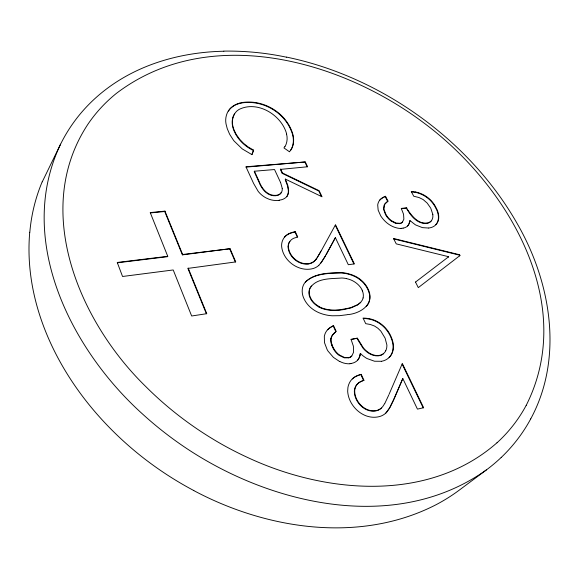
<?xml version="1.0" encoding="UTF-8"?>
<svg xmlns="http://www.w3.org/2000/svg" width="579" height="579" viewBox="0 0 579 579"><rect width="100%" height="100%" fill="white"/><g stroke="black" fill="none" stroke-linecap="round" stroke-linejoin="round"><path stroke-width="0.87" d="M29.732 232.259C23.826 299.357 53.861 365.052 97.453 414.629A340.951 324.081 3.6 0 0 193.806 490.551M428.634 228.039L422.417 227.627L415.802 225.014A20.33 19.324 3.6 0 1 415.172 224.652L409.961 220.577L409.794 221.598M360.124 354.087L359.906 355.216A12.195 11.594 3.6 0 1 357.366 360.478A10.885 10.35 3.6 0 1 352.278 363.214L351.431 363.438M360.442 353.762L360.232 354.891M331.275 338.122L331.398 337.608A8.642 8.215 3.6 0 1 331.557 337.094L332.049 335.929A8.07 7.665 3.6 0 1 332.484 335.169L336.167 331.34L333.547 325.651L332.201 326.303A15.097 14.345 3.6 0 0 331.521 326.679L329.494 328.032A13.816 13.136 3.6 0 0 328.64 328.742L327.873 329.473L328.329 329.075A13.816 13.136 3.6 0 1 329.183 328.365L331.21 327.012A15.097 14.352 3.6 0 1 331.89 326.636L333.547 325.651M330.964 338.454L331.087 337.941A8.642 8.215 3.6 0 1 331.239 337.427L331.738 336.261A8.07 7.672 3.6 0 1 332.172 335.502L333.54 333.728M363.076 297.939L362.743 299.082A8.765 8.33 3.6 0 1 362.259 300.168L360.746 302.267M309.642 289.471L309.808 288.907A9.018 8.569 3.6 0 1 310.185 287.944C316.597 277.725 331.449 278.868 341.856 278A26.453 25.143 3.6 0 1 346.452 278.593M355.405 387.322L354.862 389.349A12.687 12.058 3.6 0 0 354.688 391.049C354.732 402.079 365.762 413.232 377.045 410.395M251.858 154.607L253.624 150.135L248.203 147.008L243.687 143.476L239.641 139.271L236.341 134.56A29.732 28.255 3.6 0 1 235.935 133.85L234.22 130.304A25.143 23.898 3.6 0 1 233.489 128.314C231.079 121.822 232.57 113.325 238.83 109.583A12.34 11.725 3.6 0 1 239.047 109.453C256.577 100.645 279.092 113.607 285.65 130.89A24.571 23.355 3.6 0 1 286.583 133.872L286.656 134.19M253.624 150.135L251.966 154.658L242.261 148.919L234.184 141.11A36.224 34.429 3.6 0 1 233.395 140.096L229.935 134.741A36.405 34.602 3.6 0 1 229.349 133.611L227.229 128.603L226.034 123.949A20.388 19.382 3.6 0 1 228.227 111.045M389.008 394.444L402.34 363.518L423.633 407.732L417.445 409.114L402.81 378.536L393.706 399.409M388.712 395.153L384.992 403.071M42.253 181.842L60.585 144.171A164.639 156.489 3.6 0 1 78.027 116.654A163.524 155.433 3.6 0 1 108.562 87.436C141.725 63.133 183.094 52.074 223.841 51.227M402.81 378.536L394.053 399.097M393.8 399.676L390.166 407.167L386.996 411.857A15.416 14.656 3.6 0 1 385.686 413.211L385.245 413.594A15.59 14.815 3.6 0 1 379.643 416.533C364.423 420.665 349.072 407.001 347.733 392.041A19.15 18.202 3.6 0 1 347.682 391.129L347.914 387.612A17.71 16.834 3.6 0 1 348.753 384.47L349.39 382.994A15.64 14.866 3.6 0 1 352.22 378.984M393.336 400.277L389.312 408.376L385.679 413.203M60.585 144.171C15.155 239.279 70.913 349.767 143.006 414.441A367.513 349.325 3.6 0 0 187.147 448.805C272.796 505.532 396.789 533.606 486.403 469.909A165.283 157.104 3.6 0 0 501.204 457.453M384.449 204.821L383.87 208.99L385.802 214.237M385.715 350.765L385.954 350.266A12.26 11.66 3.6 0 0 386.743 347.523L386.888 345.764A13.635 12.962 3.6 0 0 386.866 344.939L385.107 338.15L380.852 331.152L377.906 328.257L374.577 326.064L370.459 324.515L365.711 323.654L363.069 318.081L364.242 318.124A32.04 30.448 3.6 0 1 367.672 318.457C378.608 319.811 387.901 327.967 391.672 338.165A26.916 25.585 3.6 0 1 392.49 340.553C394.444 346.553 393.554 353.993 388.4 358.14A14.062 13.368 3.6 0 1 382.943 360.963L381.691 361.253M526.217 405.343C578.066 302.47 506.9 184.274 423.51 122.683C338.853 59.101 207.89 23.811 116.357 93.407A147.594 140.284 3.6 0 0 87.899 124.261C31.469 209.916 79.243 321.721 145.734 386.519A354.348 336.812 3.6 0 0 209.229 436.805L215.547 440.655A339.359 322.568 3.6 0 0 248.123 457.714C325.514 493.771 428.771 502.76 496.956 442.797M530.733 418.856C563.816 357.721 550.904 282.212 517.467 224.087C501.081 195.109 479.94 168.945 455.716 146.161A364.053 346.039 3.6 0 0 392.287 98.553A355.89 338.274 3.6 0 0 373.289 88.03C345.909 73.946 316.699 63.306 286.525 57.097M321.106 250.888L321.359 250.417M321.403 250.541L335.509 224.739L354.362 263.886L348.319 264.719L335.371 237.672L325.861 255.042M320.73 251.597L316.981 257.995M321.027 251.243L317.285 257.554M335.371 237.672L326.093 254.811M384.796 403.418L382.806 406.494A12.412 11.797 3.6 0 1 381.51 407.891M325.333 256.005L321.721 261.86L318.834 265.291M325.63 255.657L320.578 263.416M281.43 192.293L280.757 193.183M284.803 146.603L283.942 147.92L289.449 151.778M164.711 211.501L164.957 211.125L182.638 254.499L182.385 254.869L164.711 211.501L150.366 212.934M234.452 114.005C231.658 118.326 231.636 123.928 233.236 128.69A25.136 23.891 3.6 0 0 233.967 130.688L235.689 134.227A29.717 28.241 3.6 0 0 236.087 134.936C240.09 141.739 246.307 147.08 253.37 150.511M164.957 211.125L150.229 212.587L167.751 256.309L167.497 256.685L117.378 262.794M289.507 151.705C294.32 146.335 294.255 137.672 291.403 131.165A32.453 30.846 3.6 0 0 290.853 129.855C283.145 111.856 262.83 100.406 243.448 102.715A26.091 24.803 3.6 0 0 242.348 102.867L239.221 103.554A19.433 18.47 3.6 0 0 229.422 109.518M228.481 110.98L229.516 109.597M289.558 241.798L290.535 240.567A10.299 9.792 3.6 0 1 293.821 238.222L297.722 236.977L295.312 231.752L293.459 232.085A18.152 17.247 3.6 0 0 292.706 232.266L290.253 233.055A14.265 13.563 3.6 0 0 285.136 236.42L284.115 237.687A14.475 13.758 3.6 0 0 281.712 243.846L281.683 244.172A15.488 14.721 3.6 0 0 281.676 246.842C283.305 260.673 297.939 271.573 311.654 268.895A14.62 13.896 3.6 0 0 318.87 265.334M289.905 241.349L289.84 241.443A9.713 9.235 3.6 0 0 288.385 246.524M408.166 225.217L407.594 225.94M316.937 258.06L316.112 259.182L316.691 258.343M280.54 182.421L274.533 169.538L254.456 171.218L254.195 171.594L258.943 182.016C261.592 189.015 267.36 196.397 275.662 195.724M182.638 254.499L230.073 248.724L235.74 261.911L187.9 268.403L206.37 313.738M290.506 150.446C294.631 144.953 294.32 136.991 291.664 130.789A32.467 30.861 3.6 0 0 291.121 129.486C283.406 111.479 263.083 100.029 243.694 102.331A26.098 24.81 3.6 0 0 242.594 102.483L239.467 103.171M278.282 200.421L277.544 200.479A19.918 18.926 3.6 0 1 267.093 198.387L266.21 197.982A23.312 22.161 3.6 0 1 264.06 196.722L263.749 196.513A24.571 23.355 3.6 0 1 259.732 193.147L259.356 192.727A22.19 21.097 3.6 0 1 258.14 191.287L253.609 183.463L245.937 166.774L305.278 161.961L307.594 166.766L280.359 169.394L282.226 173.374L318.826 191.034L321.454 196.498M282.226 173.374L282.494 173.012L280.627 169.025M182.385 254.869L230.073 248.724M282.494 173.012L319.109 190.679L322.047 196.788L285.353 179.099L285.324 180.011M246.097 167.114L305.278 161.961M280.887 193.031L280.489 193.545M284.39 237.318L284.998 236.594M385.527 196.288L384.072 197.106A12.101 11.5 3.6 0 0 383.407 197.425L381.822 198.351A10.748 10.219 3.6 0 0 380.765 199.154L380.374 199.509A9.619 9.148 3.6 0 0 379.889 199.965L381.062 198.807A10.748 10.212 3.6 0 1 382.118 198.004L383.703 197.077A12.094 11.5 3.6 0 1 384.369 196.759L385.527 196.288L387.988 201.108L384.934 203.996A6.145 5.841 3.6 0 0 384.449 204.821M315.866 259.479L316.12 259.146L315.779 259.587M284.759 236.905L284.882 236.775A14.309 13.599 3.6 0 1 289.978 233.438L292.424 232.62A18.144 17.247 3.6 0 1 293.177 232.447L295.312 231.752M315.613 259.783L315.352 260.094L315.743 259.624M435.973 224.565C439.056 221.113 438.904 215.974 437.449 211.849A23.066 21.922 3.6 0 0 436.675 209.837L434.959 206.515A29.478 28.024 3.6 0 0 415.288 192.293M305.734 281.669C301.138 286.395 301.355 293.98 304.38 299.481A25.729 24.456 3.6 0 0 307.297 303.997L307.558 304.322A27.879 26.496 3.6 0 0 309.577 306.508L309.729 306.66A29.08 27.64 3.6 0 0 312.074 308.679L312.798 309.215A29.739 28.262 3.6 0 0 316.713 311.64L317.335 311.958A31.194 29.652 3.6 0 0 319.97 313.116L321.352 313.623A33.003 31.367 3.6 0 0 323.509 314.303L325.767 314.867A33.785 32.113 3.6 0 0 328.134 315.323L329.502 315.519A37.07 35.239 3.6 0 0 332.368 315.779L339.555 315.678L347.161 314.715M311.415 285.961L309.888 288.291A9.018 8.569 3.6 0 0 309.512 289.254L309.345 289.818A13.129 12.477 3.6 0 0 309.635 296.817L310.966 299.604A20.822 19.787 3.6 0 0 318.855 306.892M314.694 260.818L315.591 259.805M385.303 203.482L384.63 204.344A6.152 5.848 3.6 0 0 384.145 205.169L383.573 209.33L385.505 214.577A21.872 20.793 3.6 0 0 386.439 216.105A19.737 18.76 3.6 0 0 391.324 221.149M315.642 259.747L314.947 260.543A10.914 10.379 3.6 0 1 309.352 263.51L308.498 263.662M401.421 208.708L406.48 208.143C410.779 214.244 417.401 224.514 427.324 223.002A7.093 6.738 3.6 0 0 428.764 222.597A6.362 6.051 3.6 0 0 431.073 221.077M347.682 314.621C358.958 313.818 373.875 305.459 368.816 291.997A21.466 20.403 3.6 0 0 367.998 289.84L367.216 288.248A25.454 24.195 3.6 0 0 364.734 284.463L363.988 283.536A24.911 23.674 3.6 0 0 362.179 281.64L360.471 280.135M305.328 282.139C314.498 272.832 329.299 272.984 341.415 272.622A34.849 33.119 3.6 0 1 344.671 272.97L345.417 273.085A34.443 32.742 3.6 0 1 347.603 273.527L351.25 274.576A31.765 30.195 3.6 0 1 352.539 275.047L354.804 276.024A27.756 26.381 3.6 0 1 358.401 278.036L358.575 278.159A28.624 27.206 3.6 0 1 360.782 279.795L362.49 281.3A24.926 23.696 3.6 0 1 364.3 283.196L365.052 284.115A25.469 24.209 3.6 0 1 367.535 287.908M402.369 222.206L402.152 222.43A4.907 4.661 3.6 0 1 399.72 223.639L395.696 223.371L391.346 221.127M409.961 220.577L409.483 221.938A9.467 8.996 3.6 0 1 408.188 225.231M436.052 224.493C439.352 221.062 439.266 215.743 437.767 211.509A23.073 21.93 3.6 0 0 436.986 209.497L435.27 206.175A29.5 28.038 3.6 0 0 415.592 191.953M327.605 329.762L327.888 329.487L326.94 330.529A12.622 12 3.6 0 0 326.346 331.347L325.753 332.317A12.789 12.159 3.6 0 0 325.036 333.866L324.472 335.69A14.091 13.397 3.6 0 0 324.334 336.348L324.464 342.609L327.128 349.578A24.571 23.355 3.6 0 0 328.025 351.098L333.41 357.366L339.75 361.614M305.48 281.973C314.824 273.259 329.14 273.274 341.111 272.97A34.834 33.104 3.6 0 1 344.367 273.31L345.113 273.426A34.429 32.721 3.6 0 1 347.299 273.867L350.946 274.916A31.744 30.173 3.6 0 1 352.235 275.394L354.493 276.364A27.734 26.359 3.6 0 1 358.09 278.376L358.263 278.499A28.603 27.184 3.6 0 1 360.471 280.135M366.21 306.573C369.967 302.882 370.944 296.658 369.127 291.657A21.474 20.41 3.6 0 0 368.316 289.507L367.527 287.908M361.209 374.352L359.125 375.156A18.181 17.283 3.6 0 0 357.598 375.684L356.056 376.364A15.908 15.119 3.6 0 0 353.328 378.058L352.285 378.956A15.973 15.177 3.6 0 1 356.382 376.046L357.923 375.366A18.181 17.283 3.6 0 1 359.45 374.83L361.209 374.352L363.945 380.273L362.555 380.729A13.795 13.107 3.6 0 0 361.998 380.953L360.044 381.923A11.566 10.994 3.6 0 0 358.51 382.987L357.525 383.913A10.784 10.248 3.6 0 0 355.39 387.315M360.703 302.318L357.786 304.757M351.822 355.911L353.581 352.235L353.407 346.488A20.83 19.802 3.6 0 0 353.306 345.945L351.033 339.308L357.352 338.179L363.25 347.726A23.725 22.552 3.6 0 0 363.894 348.5C367.846 353.016 374.027 356.657 380.193 355.245A8.287 7.874 3.6 0 0 381.785 354.681M389.081 357.518C393.438 353.233 393.908 346.452 392.164 340.879A26.902 25.57 3.6 0 0 391.346 338.491C387.568 328.3 378.282 320.136 367.354 318.79A31.005 29.471 3.6 0 0 364.401 318.479L363.236 318.428M351.149 339.562L357.352 338.179M448.341 257.047L448.667 256.721L396.239 243.868L393.517 238.468L459.668 254.782L459.719 255.817M360.167 353.834L360.493 353.508L362.186 355.122A23.392 22.234 3.6 0 0 363.062 355.875L365.588 357.684A21.322 20.265 3.6 0 0 367.129 358.575L374.533 361.238L381.503 361.289M393.756 238.946L459.342 255.107L459.668 254.782M333.974 333.287L335.791 331.724M357.554 383.877L357.2 384.239A10.784 10.248 3.6 0 0 355.065 387.641L354.529 389.667A12.687 12.058 3.6 0 0 354.355 391.368C354.399 402.391 365.429 413.544 376.705 410.706A11.356 10.791 3.6 0 0 381.054 408.347M360.406 302.614L357.721 304.8M363.945 380.273L362.23 381.054A13.795 13.114 3.6 0 0 361.672 381.271L359.711 382.241A11.566 10.994 3.6 0 0 358.177 383.305L357.909 383.544M402.441 222.104L403.867 219.188L403.577 214.563A17.124 16.277 3.6 0 0 403.447 213.991L401.269 208.411L406.784 207.803M460.044 255.491L418.306 287.618L415.476 282.009M415.512 282.067L448.667 256.721M486.403 469.909L459.089 490.261A174.279 165.659 3.6 0 1 434.771 505.387C358.951 543.623 266.449 529.329 193.784 490.587M387.988 201.108L385.976 202.744A7.708 7.324 3.6 0 0 385.737 202.99M357.402 304.988L351.656 307.659L344.216 309.497M357.713 304.655L350.382 307.825L340.003 309.794A36.043 34.262 3.6 0 1 339.207 309.874L335.871 310.069A34.487 32.786 3.6 0 1 335.118 310.091L332.476 310.054A27.908 26.525 3.6 0 1 330.638 309.931L328.423 309.649A30.007 28.516 3.6 0 1 326.527 309.309L323.972 308.658A23.963 22.776 3.6 0 1 319.094 306.66M381.778 354.681L381.916 354.616A8.2 7.795 3.6 0 0 383.79 353.385L384.55 352.582A9.684 9.206 3.6 0 0 385.708 350.765M348.717 357.836L344.259 357.829L339.381 355.47M403.136 228.14L401.037 228.387M308.202 264.01L309.056 263.85A10.914 10.379 3.6 0 0 314.665 260.876M343.94 309.548L339.699 310.134A36.036 34.255 3.6 0 1 338.896 310.214L335.559 310.409A34.479 32.771 3.6 0 1 334.814 310.431L332.172 310.395A27.893 26.511 3.6 0 1 330.327 310.264L328.119 309.989A29.985 28.501 3.6 0 1 326.223 309.649L323.668 308.991A23.949 22.762 3.6 0 1 318.797 307M428.8 228.025L429.886 227.837A11.218 10.661 3.6 0 0 436.023 224.609M279.621 200.233L278.579 200.377M351.185 363.496L349.991 363.655M276.118 195.333L276.668 195.246A7.042 6.695 3.6 0 0 280.815 193.234M275.85 195.695L276.393 195.615A7.049 6.695 3.6 0 0 280.54 193.596M167.751 256.309L117.255 262.461L122.545 276.487L173.215 269.959L191.663 315.996L206.768 313.688L188.161 268.041M308.252 263.706C298.561 264.632 288.878 256.251 288.356 246.531M307.956 264.053C298.272 264.987 288.588 256.606 288.067 246.886M275.937 195.355C267.628 196.035 261.86 188.645 259.211 181.64L254.456 171.218M411.459 191.881L412.632 191.996A29.015 27.582 3.6 0 1 414.767 192.329L415.259 192.423M415.563 192.083L415.071 191.982A29.428 27.966 3.6 0 0 412.545 191.613L411.256 191.497L413.732 196.23L419.066 197.548L423.177 199.589L427.201 203.106L430.501 207.803M346.452 278.6L348.913 279.252A22.197 21.097 3.6 0 1 351.685 280.308L352.611 280.757A20.786 19.758 3.6 0 1 354.666 281.937L355.224 282.306A21.3 20.243 3.6 0 1 361.079 288.161L362.005 289.898M339.699 355.137L344.585 357.504L349.043 357.511A6.145 5.841 3.6 0 0 351.815 355.984M391.65 220.787L396 223.024L400.031 223.291A4.907 4.661 3.6 0 0 402.463 222.162M406.48 208.143C410.511 215.772 417.408 224.399 427.012 223.335A7.093 6.745 3.6 0 0 428.453 222.937A6.369 6.051 3.6 0 0 430.762 221.417M459.342 255.107L459.69 255.766M357.033 338.512L362.924 348.051A23.71 22.538 3.6 0 0 363.569 348.826C367.173 352.937 372.442 356.201 378.073 355.861A19.143 18.195 3.6 0 0 378.724 355.781L379.86 355.564A8.287 7.874 3.6 0 0 381.452 355.007L381.583 354.934A8.207 7.802 3.6 0 0 383.457 353.711M385.23 196.636L387.641 201.354M430.827 208.411L432.911 214.693M333.135 347.465L332.02 344.91M305.003 162.323L307.159 166.803M335.263 225.188L353.921 263.944M402.108 364.053L423.184 407.833M295.029 232.107L297.317 237.057M360.883 374.678L363.525 380.396M333.236 325.984L335.82 331.608M285.353 179.099L287.799 185.41L288.66 190.411M285.425 180.228L287.604 186.04L288.385 190.773M362.114 290.144L362.483 291.027M229.805 249.086L235.342 261.961M280.605 182.58L282.248 188.378M331.709 345.243L332.824 347.798A21.285 20.229 3.6 0 0 339.33 355.528M288.32 190.773A10.603 10.075 3.6 0 1 286.945 196.317M332.122 344.874A13.824 13.143 3.6 0 1 331.188 338.114M339.649 355.202A21.3 20.243 3.6 0 1 333.186 347.443M409.751 221.591A8.924 8.482 3.6 0 1 407.891 225.694M407.638 225.984A8.547 8.12 3.6 0 1 403.129 228.104M401.037 228.423A14.461 13.744 3.6 0 1 396.977 227.974C390.463 226.476 384.897 222.032 381.177 216.582A21.734 20.663 3.6 0 1 380.685 215.808L378.159 210.155L377.711 205.038A10.871 10.328 3.6 0 1 377.957 203.736L378.203 202.932A9.749 9.264 3.6 0 1 379.788 200.095M360.174 354.876A12.181 11.573 3.6 0 1 357.619 360.239M349.998 363.8A18.789 17.862 3.6 0 1 339.837 361.47M351.496 356.317A6.145 5.841 3.6 0 1 348.724 357.851M331.803 345.207A13.824 13.136 3.6 0 1 330.87 338.447M288.103 246.886A9.713 9.235 3.6 0 1 289.543 241.79M381.395 408.029A11.356 10.791 3.6 0 1 377.052 410.417M282.197 188.385A7.397 7.035 3.6 0 1 281.524 192.293M385.802 214.237A21.886 20.801 3.6 0 0 386.743 215.757A19.751 18.774 3.6 0 0 391.628 220.809M432.774 214.715A8.895 8.453 3.6 0 1 431.196 221.055M319.159 306.559A20.938 19.903 3.6 0 1 311.401 299.517L309.968 296.462A13.129 12.477 3.6 0 1 309.613 289.464M362.454 291.034A12.897 12.26 3.6 0 1 363.105 297.946M228.336 110.886A19.302 18.347 3.6 0 1 239.474 103.207M286.583 134.205A18.405 17.493 3.6 0 1 284.984 146.697M288.595 190.411A10.603 10.075 3.6 0 1 287.213 195.963M287.032 196.397A11.153 10.603 3.6 0 1 279.606 200.088M526.202 405.336A148.159 140.827 3.6 0 1 496.977 442.819M29.819 232.266A185.005 175.85 3.6 0 1 42.173 181.813M530.733 418.856A163.112 155.042 3.6 0 1 501.211 457.461M223.834 51.118A268.2 254.934 3.6 0 1 286.496 57.198"/></g></svg>
